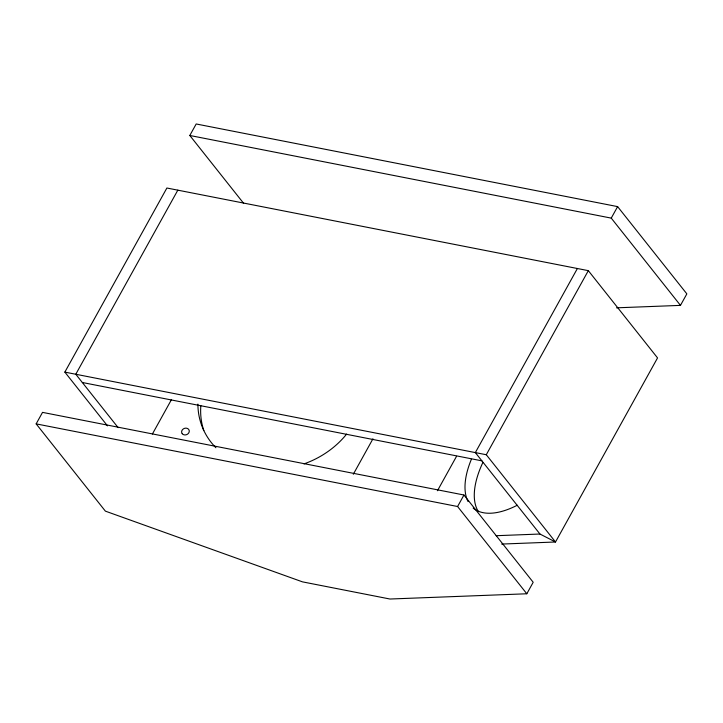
<?xml version="1.0" encoding="UTF-8"?>
<svg xmlns="http://www.w3.org/2000/svg" width="723" height="723" viewBox="0 0 723 723"><rect width="100%" height="100%" fill="white"/><g stroke="black" fill="none" stroke-linecap="round" stroke-linejoin="round"><path stroke-width="1.08" d="M243.651 203.353L189.806 135.481L196.186 123.976L617.623 206.615L686.85 293.872L680.47 305.377L616.538 307.826M36.15 423.877L42.53 412.372L463.967 495.011L533.194 582.268L526.814 593.773L389.977 599.024L302.485 581.861L105.377 511.134L36.15 423.877L457.587 506.516L526.814 593.773M107.501 425.874L64.853 372.11L166.886 188.016L588.323 270.655L657.55 357.912L555.508 541.997L501.672 544.067M177.822 190.167L75.788 374.252L118.156 427.664M152.39 434.026L171.496 399.575M353.303 474.252L372.951 438.807M437.451 490.745L456.547 456.294M577.388 268.513L475.345 452.598L539.954 534.026L555.508 541.997L486.29 454.74L64.853 372.11M680.47 305.377L611.251 218.12L617.623 206.615M457.587 506.516L463.967 495.011M486.29 454.74L588.323 270.655M496.123 535.707L539.954 534.026M189.806 135.481L611.251 218.12M82.341 382.503L481.898 460.849M346.651 434.071A84.609 71.92 -21.5 0 1 303.994 463.904M215.906 447.736A84.609 71.92 -21.5 0 1 197.903 404.103M203.805 430.592A84.609 71.92 -21.5 0 1 200.84 405.675M517.261 505.241A84.609 40.759 -48.5 0 1 473.149 508.061M468.07 501.599A84.609 40.759 -48.5 0 1 471.387 459.259M478.346 511.568A84.609 40.759 -48.5 0 1 482.856 462.512M182.223 433.673L181.798 432.923A3.895 3.317 -21.5 0 1 184.284 428.432A3.895 3.317 -21.5 0 1 189.092 430.158L189.263 431.007A3.895 3.317 -21.5 0 1 186.606 434.64A3.895 3.317 -21.5 0 1 182.223 433.673"/></g></svg>
